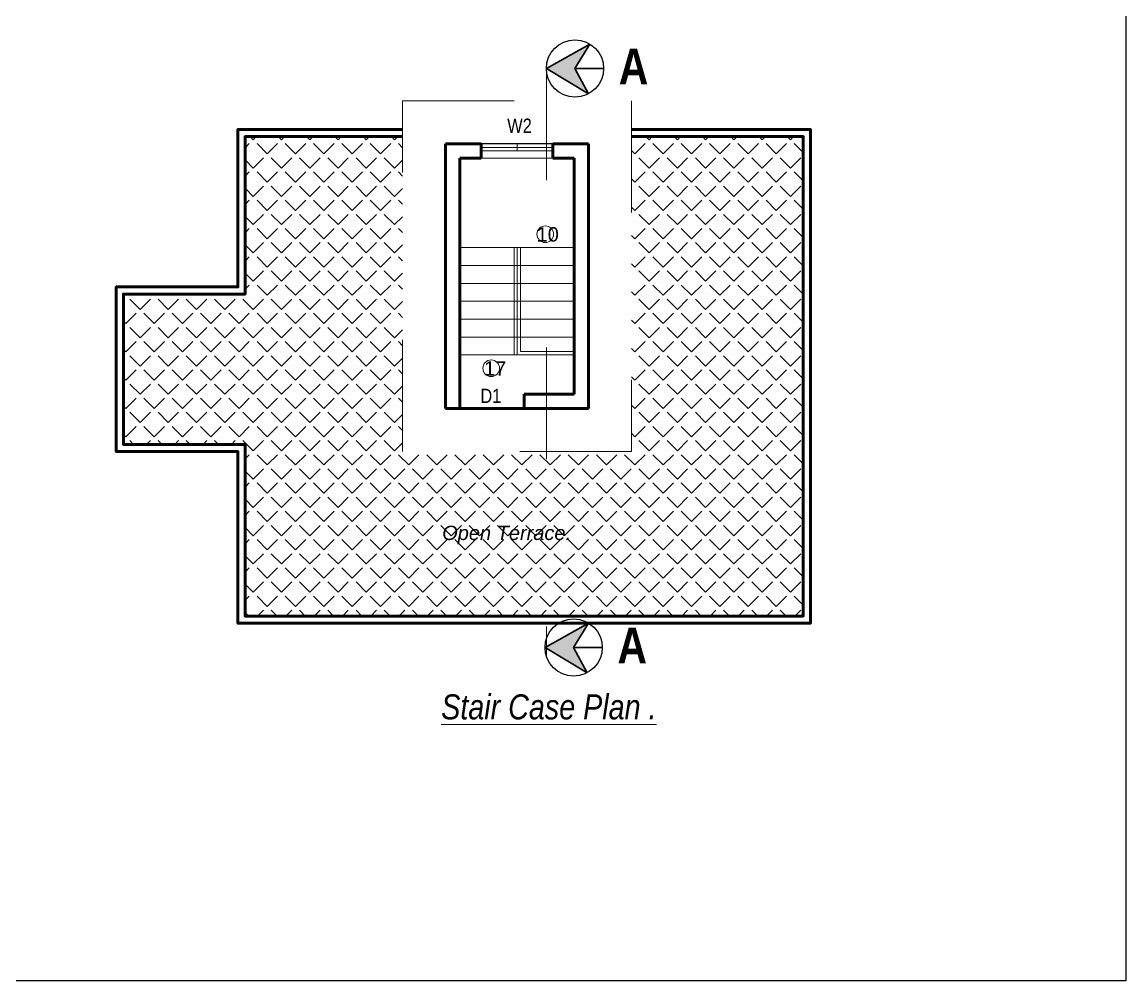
# Model space of a CAD drawing. Header units: metres. Extents: x -434 to -90, y -42 to 108.
# Drawn here: x -419.93 to -404.5, y 68.62 to 82.02 of the extents above; entities that cross this region are included whole.
import ezdxf

# ---------------------------------------------------------------- set-up
doc = ezdxf.new("R2010")
doc.units = ezdxf.units.M
doc.header["$MEASUREMENT"] = 0
doc.linetypes.add('ACAD_ISO03W100', pattern=[30, 12, -18])
doc.layers.add('BLK_1_FLR_1_BLT_UP_AREA', color=7, linetype='Continuous', plot=False)
doc.styles.get("Standard").update_dxf_attribs({"font": 'ARIAL.TTF'})

msp = doc.modelspace()

# ---------------------------------------------------------------- hatches: boundary and pattern name
at = {"linetype": 'ByBlock', "lineweight": 25, "ltscale": 0.13}
for points in [[(-412.60192, 81.36764), (-412.0124, 81.01539), (-412.20192, 81.36764), (-411.9929, 81.70868)], [(-412.62026, 73.27618), (-412.03074, 72.92393), (-412.22026, 73.27618), (-412.01124, 73.61722)]]:
    msp.add_hatch(color=256, dxfattribs=at).paths.add_polyline_path(points)
at = {"lineweight": 20, "ltscale": 0.13}
h = msp.add_hatch(dxfattribs=at)
h.set_pattern_fill('ANGLE', color=3, scale=0.04, angle=45, style=0)
h.set_pattern_definition([(45, (-64437.64484, 71753.4291), (-0.1975656347, 0.1975656347), [0.2032, -0.0762]), (135, (-64437.64484, 71753.4291), (-0.1975656347, -0.1975656347), [0.2032, -0.0762])])
h.paths.add_polyline_path([(-409.01132, 80.41495), (-411.41132, 80.41495), (-411.41132, 76.01495), (-414.61132, 76.01495), (-414.61132, 80.41495), (-416.81132, 80.41495), (-416.81132, 78.21495), (-418.51132, 78.21495), (-418.51132, 76.11495), (-416.81132, 76.11495), (-416.81132, 73.71495), (-409.01132, 73.71495)])
h.paths.add_polyline_path([(-414.10717, 75.02816), (-412.25901, 75.02816), (-412.25901, 74.66922), (-414.10717, 74.66922)], flags=24)

# ---------------------------------------------------------------- linework, layer by layer
at = {"color": 6, "linetype": 'Continuous', "lineweight": 30, "ltscale": 0.13}
for p, q in [((-412.60192, 81.36764), (-411.9929, 81.70868)), ((-412.20192, 81.36764), (-411.9929, 81.70868)), ((-412.60192, 81.36764), (-412.0124, 81.01539)), ((-412.20192, 81.36764), (-412.0124, 81.01539)), ((-412.20192, 81.36764), (-411.80192, 81.36764)), ((-412.62026, 73.27618), (-412.01124, 73.61722)), ((-412.22026, 73.27618), (-412.01124, 73.61722)), ((-412.62026, 73.27618), (-412.03074, 72.92393)), ((-412.22026, 73.27618), (-412.03074, 72.92393)), ((-412.22026, 73.27618), (-411.82026, 73.27618))]:
    msp.add_line(p, q, dxfattribs=at)
at = {"color": 3, "linetype": 'ACAD_ISO03W100', "lineweight": 20, "ltscale": 0.13}
for p, q in [((-412.60192, 81.36764), (-412.60192, 73.15644)), ((-414.61132, 80.91495), (-411.41132, 80.91495)), ((-414.61132, 76.01495), (-414.61132, 80.91495)), ((-411.41132, 80.91495), (-411.41132, 76.01495)), ((-411.41132, 76.01495), (-414.61132, 76.01495))]:
    msp.add_line(p, q, dxfattribs=at)
at = {"color": 6, "lineweight": 50, "ltscale": 0.13}
for p, q in [((-413.51132, 80.31495), (-414.01132, 80.31495)), ((-414.01132, 80.11495), (-414.01132, 80.31495)), ((-413.51132, 80.11495), (-413.51132, 80.31495)), ((-412.01132, 80.31495), (-412.51132, 80.31495)), ((-412.51132, 80.11495), (-412.51132, 80.31495)), ((-412.01132, 79.36495), (-412.01132, 80.31495)), ((-414.01132, 80.11495), (-414.01132, 78.31495)), ((-413.51132, 80.11495), (-413.81132, 80.11495)), ((-413.51132, 80.11495), (-413.81132, 80.11495)), ((-413.81132, 80.11495), (-413.81132, 78.91495)), ((-413.81132, 80.11495), (-413.81132, 77.92513)), ((-412.21132, 80.11495), (-412.51132, 80.11495)), ((-412.21132, 78.91495), (-412.21132, 80.11495)), ((-412.21132, 80.11495), (-412.21132, 78.91495)), ((-412.21132, 80.11495), (-412.21132, 78.29406)), ((-412.01132, 76.81495), (-412.01132, 79.36495)), ((-413.81132, 78.81495), (-413.81132, 78.31495)), ((-412.21132, 76.81495), (-412.21132, 78.81495)), ((-414.01132, 78.31495), (-414.01132, 76.61495)), ((-413.81132, 78.31495), (-413.81132, 76.81495)), ((-413.81132, 76.81495), (-413.81132, 76.61495)), ((-412.21107, 76.81495), (-412.91132, 76.81495)), ((-412.91132, 76.81495), (-412.91132, 76.61495)), ((-412.01132, 76.81495), (-412.01132, 76.61495)), ((-412.21107, 76.61495), (-414.01132, 76.61495)), ((-412.21132, 76.61495), (-413.01132, 76.61495)), ((-412.01107, 76.61495), (-412.21107, 76.61495))]:
    msp.add_line(p, q, dxfattribs=at)
at = {"color": 3, "lineweight": 20, "ltscale": 0.13}
for p, q in [((-413.51132, 80.31495), (-412.51132, 80.31495)), ((-413.51132, 80.26495), (-412.51132, 80.26495)), ((-413.51132, 80.21495), (-412.51132, 80.21495)), ((-413.01132, 80.21495), (-413.01132, 80.31495)), ((-413.51132, 80.11495), (-412.51132, 80.11495)), ((-412.21132, 78.86495), (-413.81132, 78.86495)), ((-413.05132, 78.61495), (-413.05132, 78.86495)), ((-413.05132, 78.01387), (-413.05132, 78.81495)), ((-412.21132, 78.86495), (-413.01132, 78.86495)), ((-413.01132, 78.61495), (-413.01132, 78.86495)), ((-413.01132, 78.01387), (-413.01132, 78.81495)), ((-412.96132, 78.61495), (-412.96132, 78.86495)), ((-412.96132, 78.01387), (-412.96132, 78.81495)), ((-412.21132, 78.61495), (-413.81132, 78.61495)), ((-412.21132, 78.61495), (-413.01132, 78.61495)), ((-412.21132, 78.36495), (-413.81132, 78.36495)), ((-412.21132, 78.36495), (-413.01132, 78.36495)), ((-412.21132, 78.36495), (-412.44173, 78.36495)), ((-412.21132, 78.11495), (-413.81132, 78.11495)), ((-412.21132, 78.11495), (-413.01132, 78.11495)), ((-412.96132, 78.01307), (-412.96132, 78.04561)), ((-412.21132, 78.11495), (-412.85211, 78.11495)), ((-413.05132, 77.36495), (-413.05132, 78.01387)), ((-413.01132, 77.36495), (-413.01132, 78.01387)), ((-412.96132, 77.41495), (-412.96132, 78.01387)), ((-412.96132, 77.41495), (-412.96132, 78.01387)), ((-412.21132, 77.86495), (-413.81132, 77.86495)), ((-412.21132, 77.86495), (-413.01132, 77.86495)), ((-412.21132, 77.61495), (-413.81132, 77.61495)), ((-412.21132, 77.61495), (-413.01132, 77.61495)), ((-412.21132, 77.36495), (-413.81132, 77.36495)), ((-412.21132, 77.36495), (-413.01132, 77.36495)), ((-412.21132, 77.41495), (-412.96132, 77.41495))]:
    msp.add_line(p, q, dxfattribs=at)
msp.add_lwpolyline([(-434.4917, 93.44042), (-404.50371, 93.44042), (-404.50371, 68.61732), (-434.4917, 68.61732)], close=True)
at = {"color": 6, "lineweight": 50, "ltscale": 0.13}
for points in [[(-414.61132, 80.51495), (-416.91132, 80.51495), (-416.91132, 78.31495), (-418.61132, 78.31495), (-418.61132, 76.01495), (-416.91132, 76.01495), (-416.91132, 73.61495), (-408.91132, 73.61495), (-408.91132, 80.51495), (-411.41132, 80.51495)], [(-414.61132, 80.41495), (-416.81132, 80.41495), (-416.81132, 78.21495), (-418.51132, 78.21495), (-418.51132, 76.11495), (-416.81132, 76.11495), (-416.81132, 73.71495), (-409.01132, 73.71495), (-409.01132, 80.41495), (-411.41132, 80.41495)]]:
    msp.add_lwpolyline(points, dxfattribs=at)
at = {"linetype": 'ByBlock', "lineweight": 25, "ltscale": 0.13}
for centre in [(-412.20192, 81.36764), (-412.22026, 73.27618)]:
    msp.add_circle(centre, 0.4, dxfattribs=at)
at = {"color": 3, "lineweight": 20, "ltscale": 0.13}
for centre in [(-412.61679, 79.05132), (-413.37264, 77.17802)]:
    msp.add_circle(centre, 0.11668, dxfattribs=at)
at = {"layer": 'BLK_1_FLR_1_BLT_UP_AREA', "color": 25}
msp.add_lwpolyline([(-412.01132, 80.31495), (-414.01132, 80.31495), (-414.01132, 76.61495), (-412.01107, 76.61495)], close=True, dxfattribs=at)

# ---------------------------------------------------------------- texts
at = {"linetype": 'Continuous', "char_height": 0.5, "width": 6.8242399, "attachment_point": 3, "rotation": 359.996478}
for insert in [(-411.17697, 81.64548), (-411.19531, 73.55401)]:
    msp.add_mtext('{\\fArial Narrow|b1|i0|c0|p34;A}', dxfattribs=dict(at, insert=insert))
at = {"linetype": 'ByBlock', "lineweight": 18, "ltscale": 0.1, "attachment_point": 1}
for s, insert, char_height, width in [('{\\fArial Narrow|b0|i0|c0|p34;W2}', (-413.14868, 80.66695), 0.2, 1.2018171), ('10', (-412.73841, 79.14916), 0.2, 0.9), ('17', (-413.47244, 77.27585), 0.2, 0.9), ('{\\fArial Narrow|b0|i0|c0|p34;D1}', (-413.5231, 76.89268), 0.2, 0.9), ('{\\fArial|b0|i1|c0|p34;\\C6;Open Terrace. }', (-414.05717, 74.97816), 0.2, 7.7932569), ('{\\fArial Narrow|b0|i1|c0|p34;\\H0.5185x;\\L Stair Case Plan .\\H1.929x;                                       }', (-414.18217, 72.62204), 0.675, 16.5667375)]:
    msp.add_mtext(s, dxfattribs=dict(at, insert=insert, char_height=char_height, width=width))

doc.saveas('drawing.dxf')
